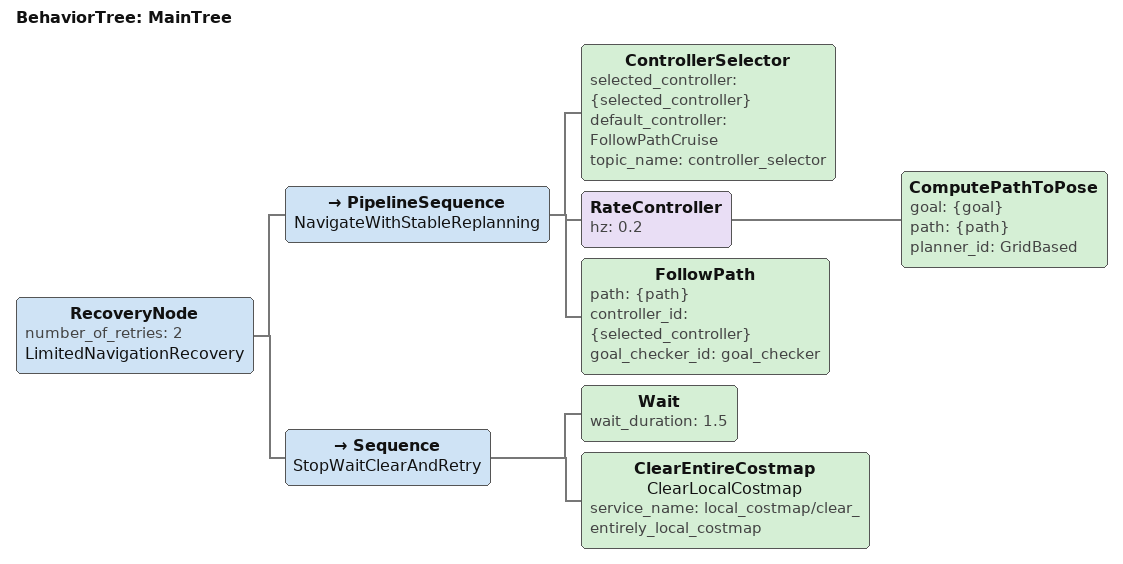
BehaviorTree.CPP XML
<root main_tree_to_execute="MainTree">
  <BehaviorTree ID="MainTree">
    <RecoveryNode number_of_retries="2" name="LimitedNavigationRecovery">
      <PipelineSequence name="NavigateWithStableReplanning">
        <ControllerSelector selected_controller="{selected_controller}"
                            default_controller="FollowPathCruise"
                            topic_name="controller_selector"/>
        <RateController hz="0.2">
          <ComputePathToPose goal="{goal}" path="{path}" planner_id="GridBased"/>
        </RateController>
        <FollowPath path="{path}"
                    controller_id="{selected_controller}"
                    goal_checker_id="goal_checker"/>
      </PipelineSequence>
      <Sequence name="StopWaitClearAndRetry">
        <Wait wait_duration="1.5"/>
        <ClearEntireCostmap name="ClearLocalCostmap"
                            service_name="local_costmap/clear_entirely_local_costmap"/>
      </Sequence>
    </RecoveryNode>
  </BehaviorTree>
</root>
